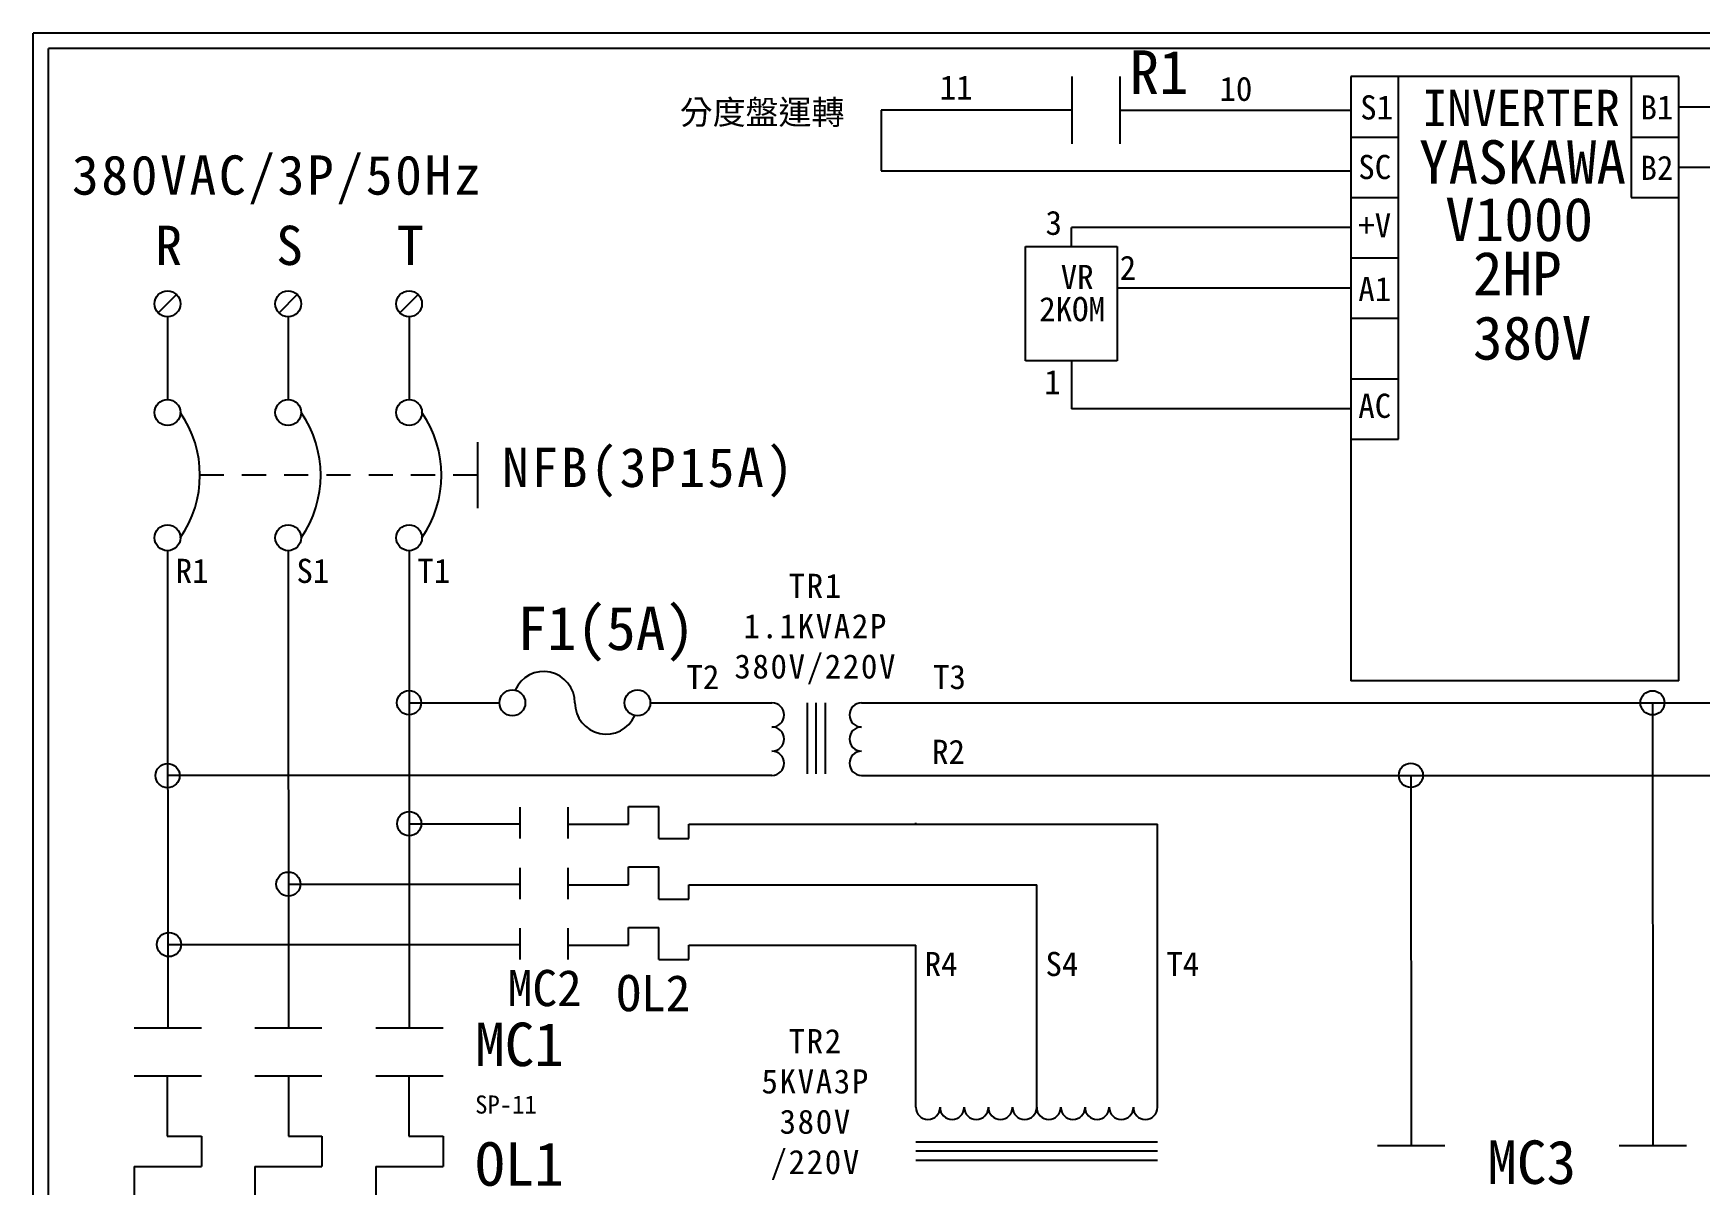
# Model space of a CAD drawing. Extents: x 10 to 297, y 3 to 207.
# Drawn here: x 10 to 147.9, y 111.7 to 207 of the extents above; entities that cross this region are included whole.
import ezdxf

# ---------------------------------------------------------------- set-up
doc = ezdxf.new("R2010")
doc.units = 0
doc.linetypes.add('HIDDEN9', pattern=[3.5, 2, -1.5])
doc.layers.get('0').update_dxf_attribs({"linetype": 'CONTINUOUS'})
doc.layers.add('圖框層', color=7, linetype='CONTINUOUS')
doc.layers.add('標尺寸層', color=3, linetype='CONTINUOUS')
doc.styles.add('STSL', font='KAIU.TTF')
doc.styles.add('標楷體', font='KAIU.TTF')

# ---------------------------------------------------------------- blocks, each defined once
blk = doc.blocks.new('FUSE')
at = {"color": 7}
for p, q in [((0, 0), (2.14, 0)), ((14.64, 0), (16.78, 0))]:
    blk.add_line(p, q, dxfattribs=at)
for centre in [(3.21, 0), (13.56, 0)]:
    blk.add_circle(centre, 1.07)
for centre, start, end in [((5.8, 0), 0, 156.116), ((10.98, 0), 180, 336.116)]:
    blk.add_arc(centre, 2.59, start, end, dxfattribs=at)

msp = doc.modelspace()

# ---------------------------------------------------------------- linework, layer by layer
for p, q in [((146.21, 203.39), (119.06, 203.39)), ((119.06, 203.39), (119.06, 153.39)), ((119.06, 203.39), (119.06, 193.39)), ((119.06, 203.39), (119.06, 198.39)), ((123.01, 198.39), (123.01, 203.39)), ((142.26, 203.39), (142.26, 198.39)), ((146.21, 153.39), (146.21, 203.39)), ((146.21, 198.39), (146.21, 203.39)), ((95.96, 200.6), (80.19, 200.6)), ((80.19, 200.6), (80.19, 195.6)), ((99.93, 200.6), (119.06, 200.6)), ((146.21, 200.89), (163.24, 200.89)), ((119.06, 198.39), (123.01, 198.39)), ((123.01, 193.39), (123.01, 198.39)), ((142.26, 198.39), (146.21, 198.39)), ((142.26, 198.39), (142.26, 193.39)), ((146.21, 193.39), (146.21, 198.39)), ((146.21, 195.89), (179.27, 195.89)), ((80.19, 195.6), (119.06, 195.6)), ((119.06, 193.39), (123.01, 193.39)), ((123.01, 188.39), (123.01, 193.39)), ((142.26, 193.39), (146.21, 193.39)), ((95.92, 189.34), (95.92, 190.89)), ((119.06, 190.89), (95.92, 190.89)), ((92.12, 189.34), (99.71, 189.34)), ((92.12, 179.87), (92.12, 189.34)), ((99.71, 189.34), (99.71, 179.87)), ((119.06, 188.39), (123.01, 188.39)), ((123.01, 183.39), (123.01, 188.39)), ((21.85, 185.35), (20.34, 183.83)), ((31.85, 185.35), (30.34, 183.83)), ((41.85, 185.35), (40.34, 183.83)), ((119.06, 185.89), (99.71, 185.89)), ((119.06, 183.39), (123.01, 183.39)), ((123.01, 178.39), (123.01, 183.39)), ((99.71, 179.87), (92.12, 179.87)), ((95.92, 179.87), (95.92, 175.89)), ((119.06, 178.39), (123.01, 178.39)), ((123.01, 173.39), (123.01, 178.39)), ((119.06, 175.89), (95.92, 175.89)), ((119.06, 173.39), (123.01, 173.39)), ((21.1, 164.1), (21.12, 124.67)), ((41.1, 164.1), (41.12, 124.67)), ((146.21, 153.39), (119.06, 153.39)), ((144.02, 151.57), (144.05, 114.93)), ((124.02, 145.57), (124.05, 114.93)), ((41.08, 120.7), (41.08, 115.71))]:
    msp.add_line(p, q)
at = {"color": 7, "linetype": 'HIDDEN9'}
msp.add_line((46.76, 170.41), (23.79, 170.41), dxfattribs=at)
for centre in [(21.1, 184.59), (31.1, 184.59), (41.1, 184.59), (21.1, 175.59), (31.1, 175.59), (41.1, 175.59), (21.1, 165.23), (31.1, 165.23), (41.1, 165.23)]:
    msp.add_circle(centre, 1.07)
at = {"color": 7}
for centre in [(14.74, 170.41), (24.74, 170.41), (34.74, 170.41)]:
    msp.add_arc(centre, 9.05, 325.1286, 34.8714, dxfattribs=at)
at = {"layer": '圖框層', "color": 7}
for p, q in [((297, 206.97), (10, 206.97)), ((10, 3), (10, 206.97)), ((295.75, 205.72), (11.25, 205.72)), ((11.25, 4.25), (11.25, 205.72))]:
    msp.add_line(p, q, dxfattribs=at)
at = {"layer": '標尺寸層', "color": 7}
for p, q in [((95.96, 203.39), (95.96, 197.82)), ((99.93, 203.39), (99.93, 197.82)), ((21.1, 183.52), (21.1, 176.66)), ((31.1, 183.52), (31.1, 176.66)), ((41.1, 183.52), (41.1, 176.66)), ((46.76, 173.14), (46.76, 167.68)), ((21.1, 164.16), (21.1, 164.1)), ((31.1, 164.16), (31.1, 164.1)), ((41.1, 164.16), (41.1, 164.1)), ((31.1, 164.1), (31.11, 124.68)), ((41.1, 151.58), (46.44, 151.57)), ((63.22, 151.57), (71.14, 151.57)), ((74.04, 151.57), (74.04, 145.69)), ((74.76, 151.57), (74.76, 145.69)), ((75.53, 151.57), (75.53, 145.69)), ((78.55, 151.57), (261.14, 151.57)), ((71.14, 145.57), (21.11, 145.55)), ((78.55, 145.57), (261.14, 145.57)), ((50.3, 140.33), (50.3, 142.93)), ((54.27, 140.33), (54.27, 142.93)), ((59.27, 141.52), (59.27, 142.99)), ((59.27, 142.99), (61.77, 142.99)), ((61.77, 140.33), (61.77, 142.99)), ((41.11, 141.57), (50.3, 141.57)), ((54.27, 141.52), (59.27, 141.52)), ((64.27, 140.33), (64.27, 141.52)), ((64.27, 141.52), (103.05, 141.52)), ((83.05, 141.52), (83.05, 141.65)), ((103.05, 118.1), (103.05, 141.52)), ((61.77, 140.33), (64.27, 140.33)), ((50.3, 135.33), (50.3, 137.93)), ((54.27, 135.33), (54.27, 137.93)), ((59.27, 136.52), (59.27, 137.99)), ((59.27, 137.99), (61.77, 137.99)), ((61.77, 135.33), (61.77, 137.99)), ((31.11, 136.57), (50.3, 136.57)), ((54.27, 136.52), (59.27, 136.52)), ((61.77, 135.33), (64.27, 135.33)), ((64.27, 135.33), (64.27, 136.52)), ((64.27, 136.52), (93.05, 136.52)), ((93.05, 118.1), (93.05, 136.52)), ((50.3, 130.33), (50.3, 132.93)), ((54.27, 130.33), (54.27, 132.93)), ((59.27, 131.52), (59.27, 132.99)), ((59.27, 132.99), (61.77, 132.99)), ((61.77, 130.33), (61.77, 132.99)), ((21.23, 131.57), (50.3, 131.57)), ((54.27, 131.52), (59.27, 131.52)), ((64.27, 130.33), (64.27, 131.52)), ((64.27, 131.52), (83.05, 131.52)), ((83.05, 118.1), (83.05, 131.52)), ((61.77, 130.33), (64.27, 130.33)), ((18.35, 124.67), (23.92, 124.67)), ((28.33, 124.68), (33.89, 124.68)), ((38.35, 124.67), (43.92, 124.67)), ((18.35, 120.7), (23.92, 120.7)), ((21.08, 120.7), (21.08, 115.7)), ((28.33, 120.7), (33.89, 120.7)), ((31.11, 120.7), (31.11, 115.7)), ((38.35, 120.7), (43.92, 120.7)), ((21.08, 115.7), (23.92, 115.7)), ((23.92, 115.7), (23.92, 113.2)), ((31.11, 115.7), (33.89, 115.7)), ((33.89, 115.7), (33.89, 113.2)), ((41.08, 115.71), (43.92, 115.71)), ((43.92, 115.71), (43.92, 113.21)), ((93.05, 115.21), (83.05, 115.21)), ((93.05, 114.48), (83.05, 114.48)), ((103.05, 115.21), (93.05, 115.21)), ((103.05, 114.48), (93.05, 114.48)), ((121.26, 114.93), (126.83, 114.93)), ((141.26, 114.93), (146.83, 114.93)), ((18.35, 113.2), (23.92, 113.2)), ((18.35, 113.2), (18.35, 110.7)), ((28.33, 113.2), (33.89, 113.2)), ((28.33, 113.2), (28.33, 110.7)), ((38.35, 113.21), (43.92, 113.21)), ((38.35, 113.21), (38.35, 110.71)), ((93.05, 113.71), (83.05, 113.71)), ((103.05, 113.71), (93.05, 113.71))]:
    msp.add_line(p, q, dxfattribs=at)
for centre in [(41.1, 151.58), (144.02, 151.57), (21.11, 145.55), (124.02, 145.57), (41.11, 141.57), (31.11, 136.57), (21.23, 131.57)]:
    msp.add_circle(centre, 1, dxfattribs=at)
for centre, start, end in [((71.14, 150.57), 270, 90), ((78.55, 150.57), 90, 270), ((71.14, 148.57), 270, 90), ((78.55, 148.57), 90, 270), ((71.14, 146.57), 270, 90), ((78.55, 146.57), 90, 270), ((84.05, 118.1), 180, 0), ((86.05, 118.1), 180, 0), ((88.05, 118.1), 180, 0), ((90.05, 118.1), 180, 0), ((92.05, 118.1), 180, 0), ((94.05, 118.1), 180, 0), ((96.05, 118.1), 180, 0), ((98.05, 118.1), 180, 0), ((100.05, 118.1), 180, 0), ((102.05, 118.1), 180, 0)]:
    msp.add_arc(centre, 1, start, end, dxfattribs=at)

# ---------------------------------------------------------------- block references
at = {"color": 7}
msp.add_blockref('FUSE', (46.44, 151.57), dxfattribs=at)

# ---------------------------------------------------------------- texts
at = {"color": 0, "style": '標楷體'}
for s, insert, char_height, width, attachment_point in [('\\pt6.5;{\\T1.1;380VAC/3P/50Hz}', (13.2, 196.87), 3.25, 35.213, 1), ('\\pt6.5;{\\T1.1;R}', (20.1, 191.05), 3.25, 2, 1), ('\\pt6.5;{\\T1.1;S}', (30.1, 191.05), 3.25, 2, 1), ('\\pt6.5;{\\T1.1;T}', (40.1, 191.05), 3.25, 2, 1), ('\\pt6.5;{\\T1.1;NFB(3P15A)}', (60.96, 172.68), 3.25, 24.6072, 2), ('\\pt6.5;{\\T1.1;TR1\\P1.1KVA2P\\P380V/220V}', (74.76, 162.25), 2, 17.6312, 2), ('\\pt6.5;{\\T1.1;TR2\\P5KVA3P\\P380V\\P/220V}', (74.76, 124.58), 2, 17.6312, 2)]:
    msp.add_mtext(s, dxfattribs=dict(at, insert=insert, char_height=char_height, width=width, attachment_point=attachment_point))
at = {"layer": '圖框層', "color": 4, "style": 'STSL'}
for s, height, p in [('R1', 3.6, (100.73, 201.96)), ('11', 2, (85.02, 201.49)), ('10', 2, (108.18, 201.38)), ('分度盤運轉', 2, (63.5, 199.44)), ('S1', 2, (119.83, 199.84)), ('INVERTER', 3, (124.99, 199.3)), ('B1', 2, (143.03, 199.84)), ('YASKAWA', 3.6, (124.69, 194.52)), ('SC', 2, (119.67, 194.91)), ('B2', 2, (143.03, 194.84)), ('V1000', 3.6, (126.86, 189.78)), ('3', 2, (93.78, 190.29)), ('+V', 2, (119.67, 190.08)), ('VR', 2, (95.04, 185.81)), ('2', 2, (99.92, 186.57)), ('2HP', 3.6, (129.16, 185.3)), ('A1', 2, (119.67, 184.81)), ('2KOM', 2, (93.26, 183.15)), ('380V', 3.6, (129.16, 179.97)), ('1', 2, (93.68, 177.11)), ('AC', 2, (119.67, 175.15)), ('R1', 2, (21.78, 161.49)), ('S1', 2, (31.78, 161.49)), ('T1', 2, (41.78, 161.49)), ('F1(5A)', 3.6, (50.07, 155.94)), ('T2', 2, (64.06, 152.71)), ('T3', 2, (84.47, 152.71)), ('R2', 2, (84.39, 146.52)), ('R4', 2, (83.78, 128.96)), ('S4', 2, (93.78, 128.96)), ('T4', 2, (103.78, 128.96)), ('MC2', 3, (49.27, 126.47)), ('OL2', 3, (58.26, 126.05)), ('MC1', 3.6, (46.57, 121.51)), ('SP-11', 1.5, (46.57, 117.58)), ('OL1', 3.6, (46.57, 111.61)), ('MC3', 3.6, (130.35, 111.76))]:
    msp.add_text(s, height=height, dxfattribs=at).set_placement(p)

doc.saveas('drawing.dxf')
